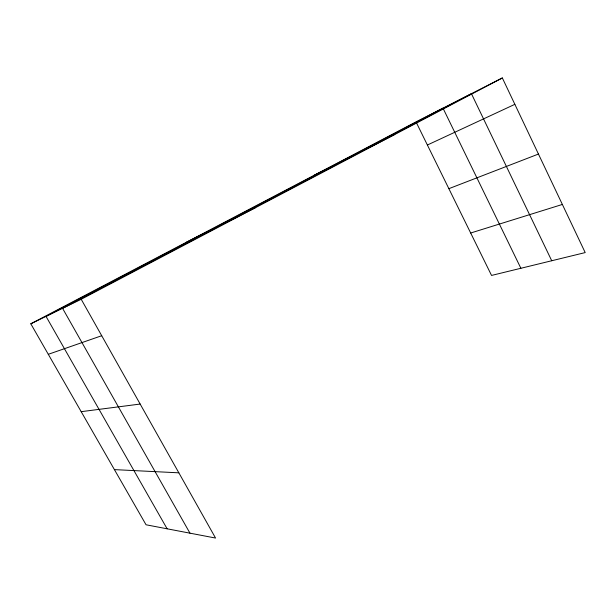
<?xml version="1.0" encoding="UTF-8"?>
<svg xmlns="http://www.w3.org/2000/svg" width="616" height="616" viewBox="0 0 616 616"><rect width="100%" height="100%" fill="white"/><g stroke="black" fill="none" stroke-linecap="round" stroke-linejoin="round"><path stroke-width="0.92" d="M30.8 323.8L81.204 299.268L215.554 538.053L146.046 524.778L30.8 323.8L416.008 121.883L502.34 77.947L585.2 252.583L491.545 275.437L416.431 122.738M81.204 299.268L502.34 77.947M313.906 175.398L394.756 134.488M185.709 242.596L255.632 207.6M427.388 145.014L514.861 104.327M448.864 188.673L538.453 154.054M48.294 354.308L101.709 335.72M470.678 233.01L562.362 204.45M81.189 411.673L140.155 404.05M114.414 469.615L178.848 472.826M167.129 528.805L46.023 316.393L442.996 108.146L520.882 268.276M189.959 533.163L62.57 308.339L471.417 93.678L551.728 260.745"/></g></svg>
